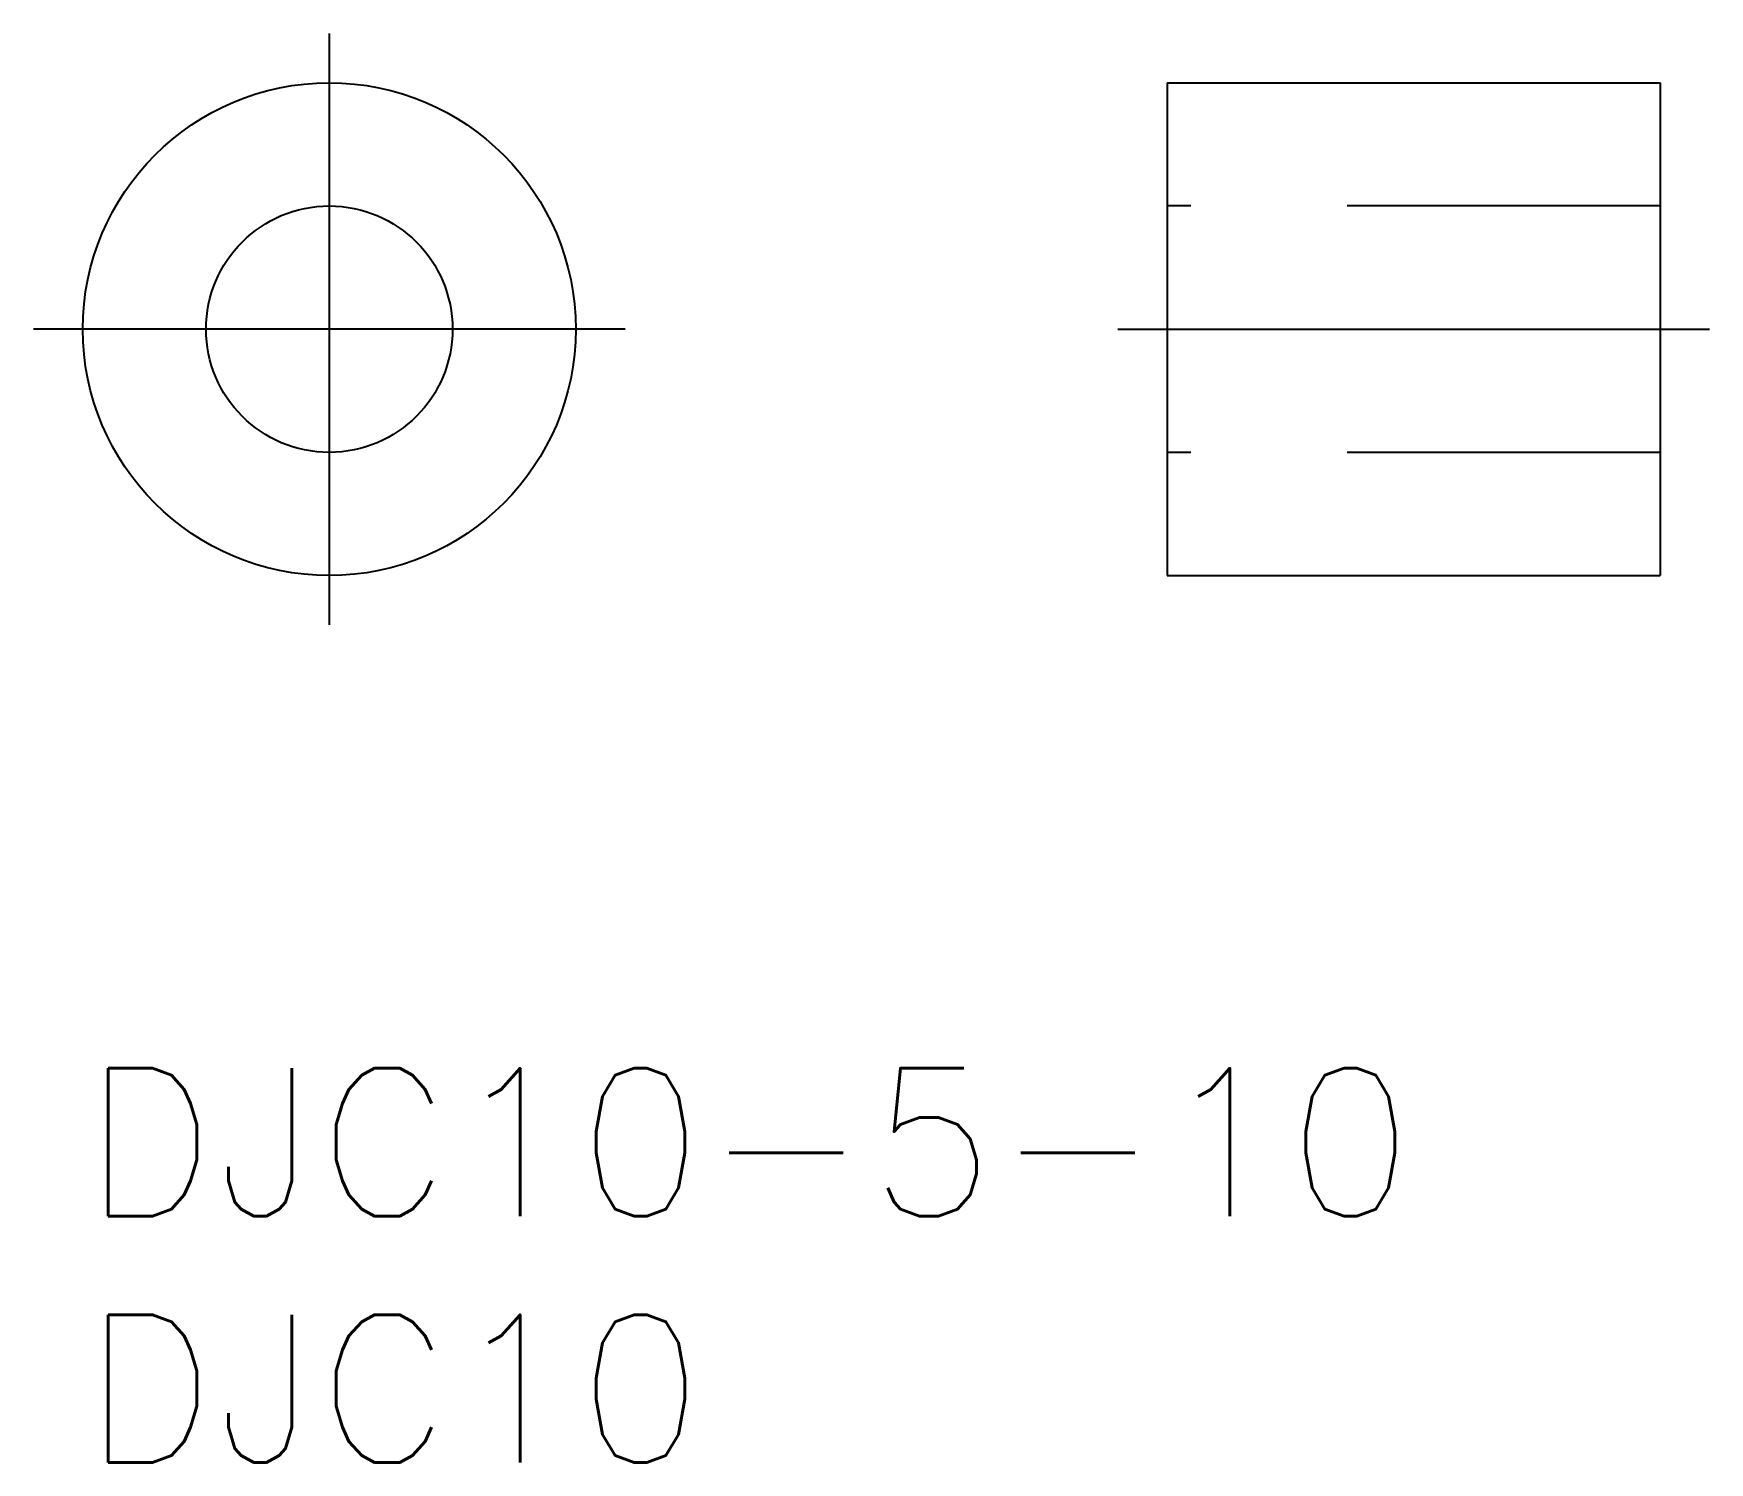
# Model space of a CAD drawing. Extents: x -1 to 33, y -8 to 21.
import ezdxf

# ---------------------------------------------------------------- set-up
doc = ezdxf.new("R2010")
doc.units = 0
doc.header["$LTSCALE"] = 0.5
doc.linetypes.add('CENTER', pattern=[50.8, 31.75, -6.35, 6.35, -6.35])
doc.linetypes.add('DASHED', pattern=[19.05, 12.7, -6.35])
for name, color, linetype in [('MSM_CENTER', 1, 'CENTER'), ('MSM_CONTINUOUS', 7, 'CONTINUOUS'), ('MSM_DASHED', 4, 'DASHED'), ('MSM_PART_NUMBER', 7, 'CONTINUOUS')]:
    doc.layers.add(name, color=color, linetype=linetype)
doc.styles.get("Standard").update_dxf_attribs({"font": 'txt.shx', "height": 1, "bigfont": 'bigfont.shx'})

# ---------------------------------------------------------------- blocks, each defined once
blk = doc.blocks.new('*U7')
at = {"layer": 'MSM_PART_NUMBER'}
blk.add_text('DJC10-5-10', height=3, dxfattribs=at).set_placement((0, -3))
blk = doc.blocks.new('*U8')
at = {"layer": 'MSM_PART_NUMBER'}
blk.add_text('DJC10', height=3, dxfattribs=at).set_placement((0, -8))

msp = doc.modelspace()

# ---------------------------------------------------------------- linework, layer by layer
at = {"layer": 'MSM_CENTER'}
for p, q in [((5, 21), (5, 9)), ((11, 15), (-1, 15)), ((21, 15), (33, 15))]:
    msp.add_line(p, q, dxfattribs=at)
at = {"layer": 'MSM_CONTINUOUS'}
for p, q in [((22, 20), (22, 10)), ((22, 20), (32, 20)), ((32, 20), (32, 10)), ((22, 10), (32, 10))]:
    msp.add_line(p, q, dxfattribs=at)
for radius in [5, 2.5]:
    msp.add_circle((5, 15), radius, dxfattribs=at)
at = {"layer": 'MSM_DASHED'}
for p, q in [((32, 17.5), (22, 17.5)), ((32, 12.5), (22, 12.5))]:
    msp.add_line(p, q, dxfattribs=at)

# ---------------------------------------------------------------- block references
at = {"layer": 'MSM_CONTINUOUS'}
for name in ['*U7', '*U8']:
    msp.add_blockref(name, (0, 0), dxfattribs=at)

doc.saveas('drawing.dxf')
